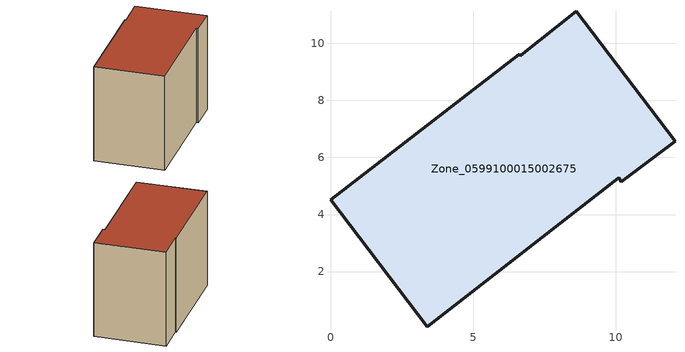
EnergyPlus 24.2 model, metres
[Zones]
Zone_0599100015002675
 floor ground (C_G): 3.4,0.06 0,4.52 6.62,9.63 6.66,9.58 8.61,11.13 12.08,6.57 10.21,5.15 10.11,5.29 z0.94
 wall outside (C_F): 0,4.52 3.4,0.06 10.11,5.29 10.21,5.15 12.08,6.57 8.61,11.13 6.66,9.58 6.62,9.63 0,4.52 z0.94:8.85
 roof outside (C_R): 3.4,0.06 10.11,5.29 10.21,5.15 12.08,6.57 8.61,11.13 6.66,9.58 6.62,9.63 0,4.52 z8.85
[BUILDING]
Pand.0599100015002675: North Axis=0; Terrain=City; Loads Convergence Tolerance Value=0.04; Temperature Convergence Tolerance Value=0.4; Solar Distribution=FullExterior; Maximum Number of Warmup Days=25; Minimum Number of Warmup Days=1
[Site:Location]
Rotterdam.The.Hague.AP_ZH_NLD Design_Conditions: Latitude=51.96; Longitude=4.45; Time Zone=1; Elevation=-4.5
[SITE:GROUNDTEMPERATURE:BUILDINGSURFACE]
18, 18, 18, 18, 18, 18, 18, 18, 18, 18, 18, 18
[MATERIAL] Thermal Absorptance=0.9; Solar Absorptance=0.7; Visible Absorptance=0.7
Name | Roughness | Thickness | Conductivity | Density | Specific Heat
G.TC.1975-1991 | MediumSmooth | 0.15 | 0.288461 | 540 | 1210
F.TC.1975-1991 | Rough | 0.3 | 0.230769 | 1920 | 840
R.TC.1975-1991 | MediumRough | 0.2 | 0.153846 | 1500 | 1000
[CONSTRUCTION]
C_G: G.TC.1975-1991
C_F: F.TC.1975-1991
C_R: R.TC.1975-1991
[ZONE]
Zone_0599100015002675: Type=1; Multiplier=1; Ceiling Height=Autocalculate; Volume=Autocalculate; Floor Area=autocalculate; Part of Total Floor Area=Yes
[ZONEINFILTRATION:DESIGNFLOWRATE]
Infil_Zone_0599100015002675: Zone or ZoneList or Space or SpaceList=Zone_0599100015002675; Schedule=AlwaysOn; Design Flow Rate Calculation Method=Flow/Area; Flow Rate per Floor Area=0.003; Constant Term Coefficient=1; Temperature Term Coefficient=0; Velocity Term Coefficient=0; Velocity Squared Term Coefficient=0
[HVACTEMPLATE:ZONE:IDEALLOADSAIRSYSTEM]
Zone_0599100015002675: Maximum Heating Supply Air Temperature=50; Minimum Cooling Supply Air Temperature=13; Maximum Heating Supply Air Humidity Ratio=0.0156; Minimum Cooling Supply Air Humidity Ratio=0.0077; Heating Limit=NoLimit; Cooling Limit=NoLimit; Dehumidification Control Type=ConstantSensibleHeatRatio; Cooling Sensible Heat Ratio=0.7; Dehumidification Setpoint=60; Humidification Control Type=None; Humidification Setpoint=30; Outdoor Air Method=None; Outdoor Air Flow Rate per Person=0.00944; Outdoor Air Flow Rate per Zone Floor Area=0; Outdoor Air Flow Rate per Zone=0; Demand Controlled Ventilation Type=None; Outdoor Air Economizer Type=NoEconomizer; Heat Recovery Type=None; Sensible Heat Recovery Effectiveness=0.7; Latent Heat Recovery Effectiveness=0.65
[ZONECONTROL:THERMOSTAT]
ThermostatControl_Zone_0599100015002675: Zone or ZoneList=Zone_0599100015002675; Control Type Schedule=DualSetpointControlType; Control 1=Thermostat_Zone_0599100015002675; Temperature Difference Between Cutout And Setpoint=0
[THERMOSTATSETPOINT:DUALSETPOINT]
Thermostat_Zone_0599100015002675: Heating Setpoint Temperature Schedule=HeatingSetpoint_Zone_0599100015002675; Cooling Setpoint Temperature Schedule=CoolingSetpoint_Zone_0599100015002675
[SCHEDULE:COMPACT]
HeatingSetpoint_Zone_0599100015002675: Through: 12/31, For: AllDays, Until: 24:00, 21
CoolingSetpoint_Zone_0599100015002675: Through: 12/31, For: AllDays, Until: 24:00, 24
DualSetpointControlType: Through: 12/31, For: AllDays, Until: 24:00, 4
AlwaysOn: Through: 12/31, For: AllDays, Until: 24:00, 1
